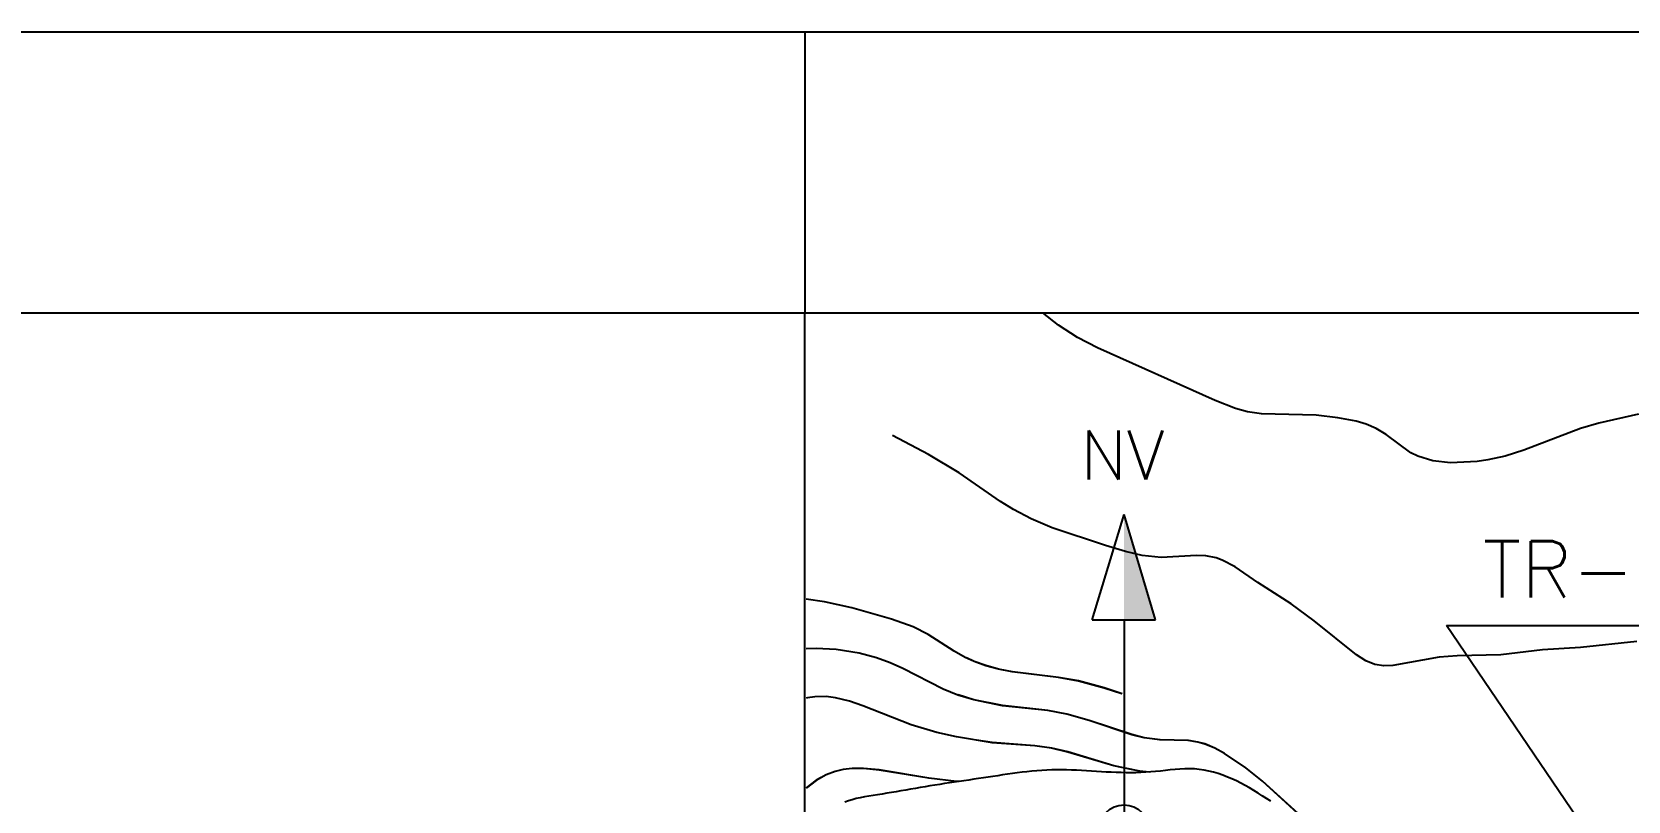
# Model space of a CAD drawing. Header units: millimetres. Extents: x 0 to 42050, y 0 to 29700.
# Drawn here: x 31424 to 34265, y 28331 to 29700 of the extents above; entities that cross this region are included whole.
import ezdxf
from ezdxf.enums import TextEntityAlignment as Align

# ---------------------------------------------------------------- set-up
doc = ezdxf.new("R2010")
doc.units = ezdxf.units.MM
doc.header["$LTSCALE"] = 50
doc.linetypes.add('CENTER2', pattern=[28.575, 19.05, -3.175, 3.175, -3.175])
doc.layers.add('CHAVE', color=8, linetype='Continuous', transparency=0.4)
doc.layers.add('HATCH', color=8, linetype='Continuous', transparency=0.4)
for name, color, linetype in [('FRL2', 2, 'Continuous'), ('FRL5', 5, 'Continuous'), ('FRL6', 8, 'Continuous'), ('FRL7', 7, 'Continuous'), ('FRR120', 5, 'Continuous'), ('FRR140', 5, 'Continuous'), ('FRR175', 1, 'Continuous'), ('FRR80', 3, 'Continuous'), ('TC1', 8, 'CENTER2'), ('TDM', 2, 'Continuous'), ('TL4', 4, 'Continuous'), ('TR080', 2, 'Continuous'), ('TR140', 4, 'Continuous')]:
    doc.layers.add(name, color=color, linetype=linetype)
doc.styles.add('R120', font='simplex.shx', dxfattribs={"height": 30})
doc.styles.add('R140', font='simplex.shx', dxfattribs={"height": 35})
doc.styles.add('R80', font='simplex.shx', dxfattribs={"height": 20})
doc.styles.add('TR100', font='simplex.shx')
doc.styles.add('TR140', font='simplex.shx', dxfattribs={"height": 3.5})
doc.styles.add('TR80', font='simplex.shx', dxfattribs={"height": 2})
doc.dimstyles.new('SEG-S-1', dxfattribs={"dimscale": 50, "dimtxt": 2.5, "dimasz": 2.5, "dimexe": 1.5, "dimexo": 1.5, "dimgap": 1, "dimtad": 1, "dimdec": 0, "dimtxsty": 'TR100', "dimcen": 2.5, "dimclrd": 256, "dimclre": 256, "dimclrt": 3, "dimadec": 0, "dimazin": 0, "dimtfac": 1, "dimtdec": 0, "dimtmove": 0, "dimatfit": 3, "dimfxl": 0, "dimarcsym": 0})

# ---------------------------------------------------------------- blocks, each defined once
blk = doc.blocks.new('A1')
at = {"layer": 'FRL2'}
blk.add_line((656, 594), (656, 584), dxfattribs=at)
at = {"layer": 'FRL6', "linetype": 'Continuous'}
blk.add_line((25, 584), (831, 584), dxfattribs=at)
at = {"layer": 'FRL7', "linetype": 'Continuous'}
blk.add_line((0, 594), (841, 594), dxfattribs=at)
at = {"layer": 'FRR120', "style": 'R120'}
for tag, p in [('FASE_DO_PROJETO', (659, 46.294)), ('ÁREA_E/OU_SUBÁREA', (659, 40.794)), ('TÍTULO_DO_DESENHO', (659, 35.294)), ('SUBTÍTULO_1_DO_DESENHO', (659, 29.794)), ('SUBTÍTULO_2_DO_DESENHO', (659, 24.294))]:
    blk.add_attdef(tag, p, '', height=3, dxfattribs=at)
at = {"layer": 'FRR140', "style": 'R140', "width": 0.91}
for tag, p in [('NÚMERO_DA_CONTRATADA', (687.723, 12.595)), ('NUMERO_VALE', (752.889, 12.595))]:
    blk.add_attdef(tag, p, '', height=3.5, dxfattribs=at)
for tag, p in [('REVISÃO', (823.5, 14.679)), ('ESCALA', (671, 14.345))]:
    blk.add_attdef(tag, text='', height=3.5, dxfattribs=at).set_placement(p, align=Align.MIDDLE)
at = {"layer": 'FRR175', "style": 'R120'}
for tag, p in [('CLASSIFICAÇÃO', (811.833, 67.733)), ('PROJETO', (716.31, 53.588)), ('N_PROJ_SE', (793.5, 53.588)), ('N_CONTRATO', (796.971, 47.297))]:
    blk.add_attdef(tag, text='', height=3, dxfattribs=at).set_placement(p, align=Align.MIDDLE_CENTER)
at = {"layer": 'FRR80', "style": 'R80'}
for p in [(492.606, 76.082), (492.606, 70.382), (492.606, 64.682), (492.606, 58.982), (492.606, 53.282), (492.606, 47.582), (492.606, 41.882), (492.606, 36.182)]:
    blk.add_attdef('DESCRIÇÃO_DA_REVISÃO', p, '', height=2, dxfattribs=at)
for tag, p in [('8A_REV', (476, 77.068)), ('EMIS.', (486, 77.068)), ('PROJ.', (585, 77.068)), ('DES.', (597, 77.068)), ('VER.', (609, 77.068)), ('APR.', (621, 77.068)), ('AUT.', (633.013, 77.068)), ('7A_REV', (476, 71.368)), ('EMIS.', (486, 71.368)), ('PROJ.', (585, 71.368)), ('DES.', (597, 71.368)), ('VER.', (609, 71.368)), ('APR.', (621, 71.368)), ('AUT.', (633.013, 71.368)), ('6A_REV', (476, 65.668)), ('EMIS.', (486, 65.668)), ('PROJ.', (585, 65.668)), ('DES.', (597, 65.668)), ('VER.', (609, 65.668)), ('APR.', (621, 65.668)), ('AUT.', (633.013, 65.668)), ('5A_REV', (476, 59.968)), ('EMIS.', (486, 59.968)), ('PROJ.', (585, 59.968)), ('DES.', (597, 59.968)), ('VER.', (609, 59.968)), ('APR.', (621, 59.968)), ('AUT.', (633.013, 59.968)), ('4A_REV', (476, 54.268)), ('EMIS.', (486, 54.268)), ('PROJ.', (585, 54.268)), ('DES.', (597, 54.268)), ('VER.', (609, 54.268)), ('APR.', (621, 54.268)), ('AUT.', (633.013, 54.268)), ('3A_REV', (476, 48.568)), ('EMIS.', (486, 48.568)), ('PROJ.', (585, 48.568)), ('DES.', (597, 48.568)), ('VER.', (609, 48.568)), ('APR.', (621, 48.568)), ('AUT.', (633.013, 48.568)), ('2A_REV', (476, 42.868)), ('EMIS.', (486, 42.868)), ('PROJ.', (585, 42.868)), ('DES.', (597, 42.868)), ('VER.', (609, 42.868)), ('APR.', (621, 42.868)), ('AUT.', (633.013, 42.868)), ('1a_REV', (476, 37.168)), ('EMIS.', (486, 37.168)), ('PROJ.', (585, 37.168)), ('DES.', (597, 37.168)), ('VER.', (609, 37.168)), ('APR.', (621, 37.168)), ('AUT.', (633.013, 37.168))]:
    blk.add_attdef(tag, text='', height=2, dxfattribs=at).set_placement(p, align=Align.MIDDLE)
at = {"layer": 'FRR80', "style": 'R80', "width": 0.85}
for p in [(648, 77.068), (648, 71.368), (648, 65.668), (648, 59.968), (648, 54.268), (648, 48.568), (648, 42.868), (648, 37.168)]:
    blk.add_attdef('DATA', text='', height=2, dxfattribs=at).set_placement(p, align=Align.MIDDLE)
blk = doc.blocks.new('NV')
at = {"layer": 'HATCH'}
for points in [[(0, 22.5), (0, 15), (2.23, 15)], [(0, -15.28), (-2.18, -17.45), (-2.18, -24.7), (0, -22.52)]]:
    blk.add_hatch(color=256, dxfattribs=at).paths.add_polyline_path(points)
at = {"layer": 'TC1'}
blk.add_line((-3.63, -0.01), (3.66, -0.01), dxfattribs=at)
at = {"layer": 'TL4'}
for p, q in [((-2.27, 15), (0, 22.5)), ((2.23, 15), (0, 22.5)), ((-2.27, 15), (2.23, 15)), ((0, 15), (0, -15.28)), ((0, -15.28), (-2.18, -17.45)), ((0, -15.28), (2.18, -17.45)), ((-2.18, -17.45), (-2.18, -24.7)), ((2.18, -17.45), (2.18, -24.7)), ((0, -22.52), (-2.18, -24.7)), ((0, -22.52), (2.18, -24.7))]:
    blk.add_line(p, q, dxfattribs=at)
blk.add_circle((0, 0), 1.81, dxfattribs=at)
at = {"layer": 'TR140', "style": 'TR140'}
blk.add_text('NV', height=3.5, rotation=360, dxfattribs=at).set_placement((-3.1, 24.98))
blk = doc.blocks.new('A$C348914f2')
at = {"layer": 'CHAVE'}
for p, q in [((-8397.8, -822.6), (-8406.4, -823.9)), ((-8389.2, -821.3), (-8397.8, -822.6)), ((-8380.5, -820), (-8389.2, -821.3)), ((-8371.9, -818.8), (-8380.5, -820)), ((-8363.2, -817.7), (-8371.9, -818.8)), ((-8354.5, -816.7), (-8363.2, -817.7)), ((-8345.8, -815.8), (-8354.5, -816.7)), ((-8337, -815), (-8345.8, -815.8)), ((-8328.2, -814.4), (-8337, -815)), ((-8319.4, -814), (-8328.2, -814.4)), ((-8310.5, -813.7), (-8319.4, -814)), ((-8301.6, -813.5), (-8310.5, -813.7)), ((-8292.7, -813.5), (-8301.6, -813.5)), ((-8283.9, -813.6), (-8292.7, -813.5)), ((-8275, -813.8), (-8283.9, -813.6)), ((-8266.1, -814.1), (-8275, -813.8)), ((-8257.3, -814.5), (-8266.1, -814.1)), ((-8248.5, -815.1), (-8257.3, -814.5)), ((-8239.7, -815.6), (-8248.5, -815.1)), ((-8230.9, -816.2), (-8239.7, -815.6)), ((-8222.1, -816.8), (-8230.9, -816.2)), ((-8213.3, -817.3), (-8222.1, -816.8)), ((-8204.5, -817.8), (-8213.3, -817.3)), ((-8195.7, -818.2), (-8204.5, -817.8)), ((-8187, -818.4), (-8195.7, -818.2)), ((-8178.2, -818.6), (-8187, -818.4)), ((-8169.4, -818.6), (-8178.2, -818.6)), ((-8160.6, -818.5), (-8169.4, -818.6)), ((-8151.9, -818.2), (-8160.6, -818.5)), ((-8143.1, -817.8), (-8151.9, -818.2)), ((-8134.3, -817.2), (-8143.1, -817.8)), ((-8125.6, -816.5), (-8134.3, -817.2)), ((-8116.9, -815.6), (-8125.6, -816.5)), ((-8108.2, -814.6), (-8116.9, -815.6)), ((-8099.5, -813.6), (-8108.2, -814.6)), ((-8090.9, -812.7), (-8099.5, -813.6)), ((-8082.2, -812), (-8090.9, -812.7)), ((-8073.6, -811.6), (-8082.2, -812)), ((-8065.1, -811.5), (-8073.6, -811.6)), ((-8056.5, -811.8), (-8065.1, -811.5)), ((-8048, -812.6), (-8056.5, -811.8)), ((-8039.4, -813.9), (-8048, -812.6)), ((-8031, -815.6), (-8039.4, -813.9)), ((-8022.6, -817.7), (-8031, -815.6)), ((-8014.3, -820.2), (-8022.6, -817.7)), ((-8006, -823), (-8014.3, -820.2)), ((-7997.9, -826.2), (-8006, -823)), ((-8578.9, -850.9), (-8587.4, -852.3)), ((-8570.4, -849.4), (-8578.9, -850.9)), ((-8561.8, -847.9), (-8570.4, -849.4)), ((-8553.2, -846.4), (-8561.8, -847.9)), ((-8544.5, -844.9), (-8553.2, -846.4)), ((-8535.9, -843.5), (-8544.5, -844.9)), ((-8527.2, -842.1), (-8535.9, -843.5)), ((-8518.6, -840.7), (-8527.2, -842.1)), ((-8509.9, -839.4), (-8518.6, -840.7)), ((-8501.2, -838), (-8509.9, -839.4)), ((-8492.6, -836.7), (-8501.2, -838)), ((-8483.9, -835.4), (-8492.6, -836.7)), ((-8475.3, -834.1), (-8483.9, -835.4)), ((-8466.7, -832.9), (-8475.3, -834.1)), ((-8458, -831.6), (-8466.7, -832.9)), ((-8449.4, -830.3), (-8458, -831.6)), ((-8440.8, -829), (-8449.4, -830.3)), ((-8432.2, -827.7), (-8440.8, -829)), ((-8423.6, -826.5), (-8432.2, -827.7)), ((-8415, -825.2), (-8423.6, -826.5)), ((-8406.4, -823.9), (-8415, -825.2)), ((-7989.8, -829.6), (-7997.9, -826.2)), ((-7981.9, -833.3), (-7989.8, -829.6)), ((-7974, -837.2), (-7981.9, -833.3)), ((-7966.2, -841.3), (-7974, -837.2)), ((-7958.5, -845.7), (-7966.2, -841.3)), ((-7950.9, -850.1), (-7958.5, -845.7)), ((-7943.3, -854.8), (-7950.9, -850.1)), ((-8672.3, -868.6), (-8678.8, -871)), ((-8665.6, -866.6), (-8672.3, -868.6)), ((-8658.6, -864.7), (-8665.6, -866.6)), ((-8651.3, -863.1), (-8658.6, -864.7)), ((-8643.9, -861.7), (-8651.3, -863.1)), ((-8636.2, -860.3), (-8643.9, -861.7)), ((-8628.4, -859.1), (-8636.2, -860.3)), ((-8620.5, -857.8), (-8628.4, -859.1)), ((-8612.4, -856.5), (-8620.5, -857.8)), ((-8604.2, -855.2), (-8612.4, -856.5)), ((-8595.8, -853.8), (-8604.2, -855.2)), ((-8587.4, -852.3), (-8595.8, -853.8)), ((-7935.7, -859.6), (-7943.3, -854.8)), ((-7928.1, -864.5), (-7935.7, -859.6)), ((-7920.6, -869.5), (-7928.1, -864.5))]:
    blk.add_line(p, q, dxfattribs=at)
at = {"layer": 'CHAVE', "flags": 128}
for points in [[(-7266.3, -180.5), (-7336.9, -196.3), (-7369.3, -205.8), (-7470, -244.4), (-7503.3, -255.2), (-7534.1, -261.9), (-7553.4, -264.7), (-7600.6, -266.9), (-7632.3, -263.6), (-7658.9, -255.4), (-7671.6, -248.9), (-7715, -216.7), (-7732.8, -206), (-7750.9, -198.4), (-7768.7, -193.1), (-7801.5, -186.7), (-7840, -182), (-7937.2, -180), (-7961.9, -176), (-7983.6, -170.2), (-8019.6, -156.3), (-8229, -62.5), (-8264.8, -43.7), (-8298.3, -21.7), (-8326.4, 0)], [(-7269.2, -585.1), (-7369.6, -595.5), (-7437, -599.7), (-7511.2, -609), (-7589.1, -610.8), (-7621.1, -613.1), (-7703.1, -628), (-7719.6, -628.6), (-7735.4, -625.8), (-7751.7, -619.6), (-7768.1, -609), (-7843.4, -548.3), (-7884.5, -517.9), (-7943.9, -479.7), (-7984, -451.9), (-8007.2, -440), (-8017.6, -436), (-8035.9, -432.6), (-8052.8, -432), (-8115.9, -435.2), (-8149.6, -431.7), (-8179, -424.7), (-8214.5, -414.4), (-8309.4, -382.7), (-8347.3, -366.9), (-8378.7, -350.2), (-8401.9, -335.6), (-8475.4, -284.5), (-8529.8, -252.3), (-8593.7, -218.5)], [(-8185.4, -678.2), (-8217.2, -667.8), (-8262.8, -655.5), (-8298.7, -649), (-8380.7, -639.1), (-8405.1, -634.3), (-8427.6, -628.2), (-8448.4, -620.8), (-8464.6, -613.3), (-8484.1, -602.4), (-8530.1, -572.7), (-8557.1, -559.2), (-8595.9, -545.2), (-8666.2, -525.1), (-8714.8, -514.4), (-8747.3, -509.6)], [(-7865.8, -896.9), (-7935.6, -833.8), (-7965, -810), (-8003.1, -784.3), (-8020.1, -775.1), (-8038.1, -767.6), (-8050.6, -764), (-8067.5, -761.5), (-8117.9, -760.2), (-8146, -756.6), (-8167.9, -751), (-8243.8, -725.7), (-8283.6, -714.3), (-8317.7, -708), (-8398.2, -699.4), (-8449.1, -689), (-8477.5, -680.3), (-8503.8, -669.7), (-8575.5, -633.1), (-8597.8, -623.2), (-8622.2, -614.3), (-8653, -605.9), (-8694.3, -599.2), (-8729.7, -597.4), (-8747.3, -598.1)], [(-8185.3, -678), (-8217, -667.6), (-8262.7, -655.3), (-8298.5, -648.8), (-8380.5, -638.9), (-8405, -634.1), (-8427.5, -628), (-8448.3, -620.6), (-8462.3, -614.1)], [(-7825.4, -927.3), (-7826.8, -926.4), (-7865.6, -896.8), (-7935.4, -833.7), (-7964.8, -809.8), (-8002.9, -784.1), (-8019.9, -774.9), (-8037.9, -767.4), (-8050.4, -763.9), (-8067.3, -761.3), (-8117.7, -760), (-8145.9, -756.4), (-8167.7, -750.8), (-8243.7, -725.5), (-8283.5, -714.1), (-8317.6, -707.8), (-8398, -699.2), (-8449, -688.8), (-8476.9, -680.2)], [(-8137.2, -817.6), (-8154.1, -816.1), (-8200, -806.4), (-8281.8, -781.8), (-8310.6, -775.1), (-8340.6, -771), (-8416.6, -765.1), (-8480.1, -754.9), (-8514.7, -746.8), (-8560.9, -733.2), (-8646.6, -699.4), (-8670.2, -691.5), (-8695.5, -685), (-8712.1, -682.9), (-8732, -683.3), (-8745.3, -685.4), (-8747.3, -686)], [(-8137, -817.4), (-8153.9, -816), (-8199.8, -806.2), (-8281.7, -781.6), (-8310.4, -774.9), (-8340.4, -770.8), (-8416.5, -764.9), (-8444.4, -760.4)], [(-8476.2, -834.4), (-8480.2, -834.1), (-8529.4, -828.2), (-8617.7, -813.8), (-8645.6, -811.1), (-8665.7, -811.1), (-8681.4, -812.8), (-8696.2, -816.3), (-8712, -822.4), (-8730, -832.2), (-8747.3, -845.8)], [(-8476.1, -834.3), (-8480.1, -834), (-8529.2, -828), (-8617.6, -813.6), (-8645.5, -810.9), (-8647, -810.9)], [(-8720.8, -827), (-8729.9, -832), (-8747.3, -845.7)], [(-8616.8, -857.2), (-8616.8, -857.2)]]:
    blk.add_lwpolyline(points, dxfattribs=at)
at = {"layer": 'FRL5'}
blk.add_lwpolyline([(-8750, 0), (0, 0), (0, -4880.9), (-8750, -4880.9)], close=True, dxfattribs=at)
at = {"xscale": 25, "yscale": 25, "zscale": 25}
blk.add_blockref('NV', (-8181.8, -921.2), dxfattribs=at)
at = {"layer": 'TR080', "style": 'TR80'}
blk.add_text('TR-2009-04', height=100, dxfattribs=at).set_placement((-7543.3, -506.6))
at = {"layer": 'TDM'}
blk.add_leader([(-6987.3, -1469), (-7608.1, -556.6), (-6564.4, -556.6)], dimstyle='SEG-S-1', override={"dimgap": 1, "dimtad": 0}, dxfattribs=at)

msp = doc.modelspace()

# ---------------------------------------------------------------- block references
at = {"xscale": 50, "yscale": 50, "zscale": 50}
msp.add_blockref('A1', (0, 0), dxfattribs=at)
msp.add_blockref('A$C348914f2', (41550, 29200))

doc.saveas('drawing.dxf')
